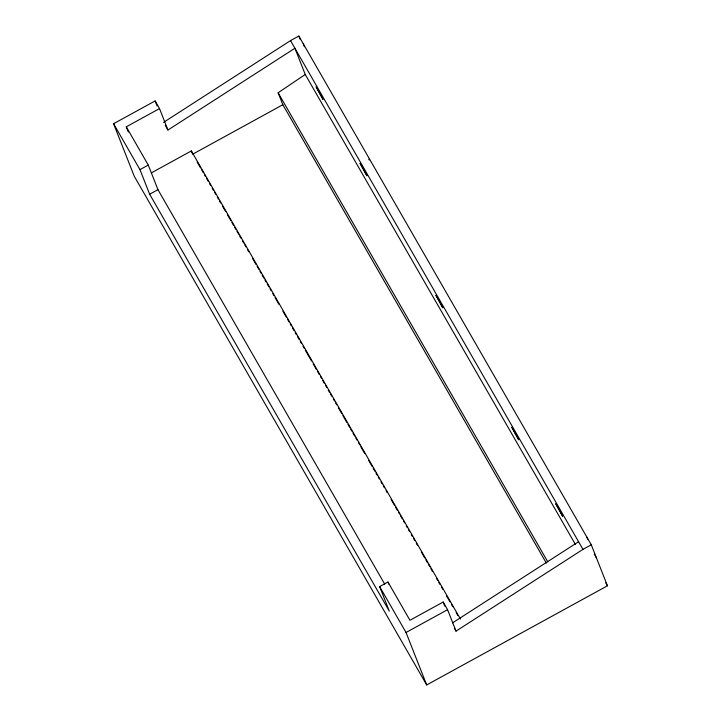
<?xml version="1.0" encoding="UTF-8"?>
<svg xmlns="http://www.w3.org/2000/svg" width="721" height="721" viewBox="0 0 721 721"><rect width="100%" height="100%" fill="white"/><g stroke="black" fill="none" stroke-linecap="round" stroke-linejoin="round"><path stroke-width="1.08" d="M546.329 563.083L282.848 104.725L278.126 92.757L305.244 74.488L294.916 48.262L167.957 130.014L165.208 125.229M163.559 122.363L290.518 40.61L298.827 36.05L591.292 544.806L607.433 585.803L426.697 684.95L134.232 176.194L113.567 123.724L155.114 100.931L159.512 108.583L167.957 130.014M452.563 622.863L578.584 541.714M454.374 628.252L456.023 631.127L582.983 549.366L591.292 544.806M128.338 132.051L126.274 126.815L159.512 108.583M456.023 631.127L447.579 609.687L443.181 602.044L409.943 620.276L387.952 582.018L379.643 586.579L389.331 611.174L149.644 194.219L139.955 169.624L148.265 165.064L126.274 126.815M151.482 172.806L191.353 150.932L460.44 619.033M282.848 104.725L192.642 154.213L191.353 150.932M149.644 194.219L157.953 189.659L148.265 165.064M426.697 684.95L406.031 632.488L447.579 609.687M368.755 159.224L369.287 160.017M594.257 554.098L596.456 557.928M605.748 582.865L607.433 585.803M290.518 40.61L582.983 549.366M305.244 74.488L575.457 544.544M278.126 92.757L547.78 561.83M197.13 162.009L200.492 167.858M201.619 169.814L203.295 172.743M204.422 174.689L205.539 176.636M206.657 178.592L208.342 181.512M209.46 183.467L210.586 185.414M212.262 188.343L213.389 190.29M214.507 192.246L215.633 194.192M217.309 197.121L218.436 199.068M219.554 201.024L220.671 202.971M222.356 205.9L225.718 211.749M227.403 214.669L230.765 220.527M231.883 222.474L233.568 225.403M234.695 227.349L235.812 229.305M236.93 231.252L238.615 234.181M239.732 236.127L240.859 238.074M242.535 241.003L243.662 242.95M244.78 244.906L245.906 246.852M247.582 249.781L248.709 251.728M252.629 258.56L255.991 264.409M257.118 266.355L258.794 269.284M259.921 271.231L261.038 273.187M262.156 275.134L263.841 278.063M264.958 280.009L266.085 281.965M267.203 283.912L268.888 286.841M270.005 288.788L271.132 290.743M272.808 293.663L273.935 295.619M275.052 297.566L278.982 304.388M282.902 311.22L286.264 317.069M287.391 319.024L289.067 321.945M290.193 323.9L291.311 325.847M292.429 327.794L294.114 330.723M295.231 332.669L296.358 334.625M297.476 336.572L299.161 339.501M300.278 341.448L301.405 343.403M303.081 346.323L304.208 348.279M305.325 350.226L311.49 360.951M313.175 363.88L316.537 369.729M317.664 371.685L319.34 374.605M320.466 376.56L321.584 378.507M322.702 380.463L324.387 383.383M325.504 385.338L326.631 387.285M328.307 390.214L329.434 392.161M330.551 394.117L331.678 396.063M333.354 398.992L334.481 400.939M335.598 402.886L336.716 404.841M338.401 407.762L341.763 413.62M342.89 415.566L346.81 422.398M347.937 424.345L349.613 427.274M350.739 429.22L351.857 431.167M352.975 433.123L354.66 436.043M355.777 437.998L356.904 439.945M358.58 442.874L359.707 444.821M360.824 446.777L364.754 453.599M368.674 460.431L372.036 466.28M373.163 468.226L374.839 471.155M375.965 473.102L377.083 475.058M378.201 477.005L379.327 478.96M381.003 481.88L382.13 483.836M383.248 485.783L384.374 487.729M386.05 490.659L387.177 492.605M391.097 499.437L394.459 505.286M395.586 507.242L397.262 510.162M398.389 512.117L399.506 514.064M400.633 516.011L402.309 518.94M403.436 520.886L404.553 522.842M406.238 525.762L407.356 527.718M408.474 529.665L409.6 531.62M411.276 534.54L412.403 536.496M413.521 538.443L414.647 540.399M416.323 543.319L417.45 545.274M421.37 552.097L424.732 557.946M425.859 559.902L427.535 562.822M428.662 564.777L429.779 566.724M430.906 568.68L432.582 571.6M436.511 578.431L437.629 580.378M438.747 582.325L439.873 584.28M441.549 587.2L442.676 589.156M446.596 595.979L449.958 601.837M451.643 604.757L452.761 606.712M456.132 612.562L457.808 615.482M157.953 189.659L384.726 584.154M113.567 123.724L139.955 169.624M379.643 586.579L406.031 632.488M586.894 537.163L587.687 539.182M303.226 43.702L304.415 46.73M298.827 36.05L300.017 39.078M443.181 602.044L444.785 606.127M387.952 582.018L388.754 584.073M155.114 100.931L157.124 106.032M316.149 86.871L322.927 99.246L316.149 86.871M360.13 163.379L366.908 175.753L360.13 163.379M435.989 295.349L442.766 307.723L435.989 295.349M511.856 427.319L518.633 439.702L511.856 427.319M555.837 503.826L562.614 516.2L555.837 503.826"/></g></svg>
